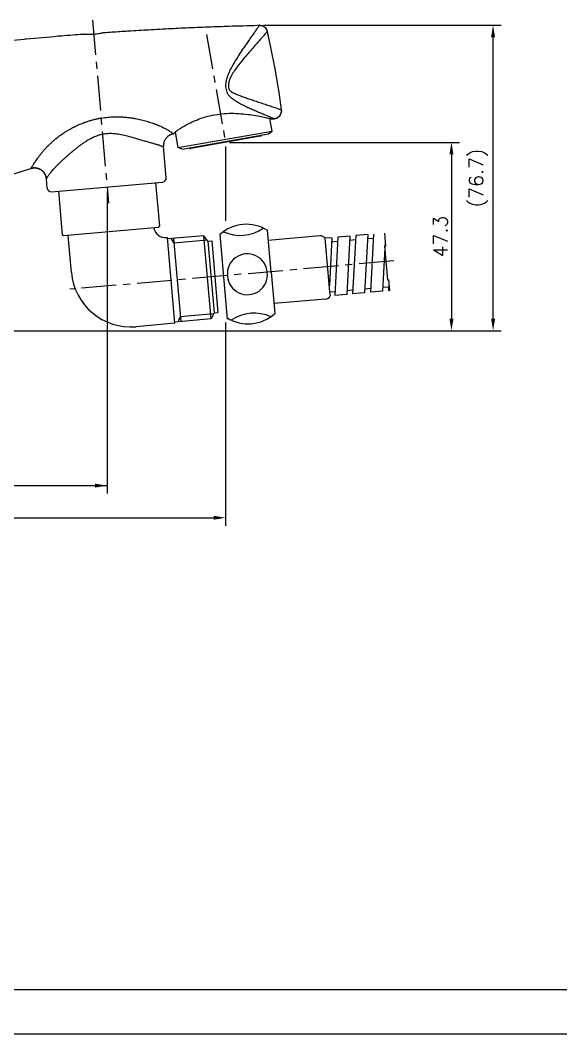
# Model space of a CAD drawing. Extents: x 2371 to 2965, y -1245 to -825.
# Drawn here: x 2576.2 to 2711.9, y -1245 to -990.6 of the extents above; entities that cross this region are included whole.
import ezdxf

# ---------------------------------------------------------------- set-up
doc = ezdxf.new("R2010")
doc.units = 0
doc.header["$LTSCALE"] = 7
doc.header["$MEASUREMENT"] = 0
doc.linetypes.add('CENTER', pattern=[2, 1.25, -0.25, 0.25, -0.25])
doc.layers.get('0').update_dxf_attribs({"color": 2, "linetype": 'CONTINUOUS'})
for name, color, linetype in [('CL', 1, 'CENTER'), ('D', 2, 'CONTINUOUS'), ('DIM', 2, 'CONTINUOUS'), ('DWG', 7, 'CONTINUOUS')]:
    doc.layers.add(name, color=color, linetype=linetype)
doc.styles.add('GHS', font='ROMANS', dxfattribs={"bigfont": 'GHS'})

# ---------------------------------------------------------------- blocks, each defined once
blk = doc.blocks.new('BORDER')
blk.add_line((0, 0), (1, 0))
blk = doc.blocks.new('양식')
at = {"color": 4}
blk.add_line((1768, 11), (1219, 11), dxfattribs=at)
at = {"xscale": 594, "yscale": 420, "zscale": 594}
blk.add_blockref('BORDER', (1188, 0), dxfattribs=at)

msp = doc.modelspace()

# ---------------------------------------------------------------- linework, layer by layer
at = {"color": 0}
for p, q in [((2610.88, -1042.64), (2587.07, -1044.73)), ((2610.88, -1042.64), (2611.15, -1042.32)), ((2587.07, -1044.73), (2586.74, -1044.45))]:
    msp.add_line(p, q, dxfattribs=at)
at = {"layer": 'CL'}
for p, q in [((2594.33, -990.6), (2598.34, -1036.48)), ((2622.95, -994.18), (2627.76, -1021.46)), ((2670.01, -1051.02), (2588.67, -1058.14))]:
    msp.add_line(p, q, dxfattribs=at)
at = {"layer": 'D'}
for p, q in [((2637.23, -991.85), (2696.91, -991.85)), ((2694.91, -1065.52), (2694.91, -994.85)), ((2627.72, -1022.26), (2627.72, -1040.95)), ((2628.72, -1021.26), (2686.45, -1021.26)), ((2684.45, -1024.26), (2684.45, -1065.52)), ((2597.99, -1033.68), (2597.99, -1109.41)), ((2614.01, -1045.4), (2614.75, -1046.56)), ((2623.1, -1045.83), (2614.75, -1046.56)), ((2615.84, -1066.28), (2616.36, -1065.01)), ((2624.72, -1064.28), (2616.36, -1065.01)), ((2627.72, -1066.43), (2627.72, -1117.48)), ((2540.64, -1068.52), (2696.91, -1068.52)), ((2513.15, -1107.41), (2597.99, -1107.41)), ((2513.15, -1115.48), (2624.72, -1115.48))]:
    msp.add_line(p, q, dxfattribs=at)
msp.add_lwpolyline([(2667.62, -1044.02), (2667.9, -1047.29), (2667.68, -1047.31), (2668.42, -1055.76), (2668.64, -1055.74), (2668.88, -1058.47)], dxfattribs=at)
for points in [[(2694.41, -994.85), (2695.41, -994.85), (2694.91, -991.85)], [(2683.95, -1024.26), (2684.95, -1024.26), (2684.45, -1021.26)], [(2683.95, -1065.52), (2684.95, -1065.52), (2684.45, -1068.52)], [(2694.41, -1065.52), (2695.41, -1065.52), (2694.91, -1068.52)], [(2594.99, -1106.91), (2594.99, -1107.91), (2597.99, -1107.41)], [(2624.72, -1114.98), (2624.72, -1115.98), (2627.72, -1115.48)]]:
    msp.add_solid(points, dxfattribs=at)
at = {"layer": 'DWG'}
for p, q in [((2636.23, -991.85), (2636.23, -991.85)), ((2592.12, -994.04), (2592.12, -994.04)), ((2592.12, -994.04), (2592.12, -994.04)), ((2639.41, -1018.41), (2638.85, -1015.26)), ((2639.99, -1015.31), (2639.38, -1015.38)), ((2639.99, -1015.31), (2639.99, -1015.31)), ((2614.65, -1019.11), (2614.6, -1019.12)), ((2614.6, -1019.12), (2614.6, -1019.12)), ((2614.65, -1019.11), (2614.65, -1019.11)), ((2614.65, -1019.11), (2614.65, -1019.11)), ((2615.09, -1018.71), (2615.77, -1022.58)), ((2615.77, -1022.58), (2639.41, -1018.41)), ((2616.86, -1022.97), (2638.52, -1019.15)), ((2636.44, -1019.72), (2619.01, -1022.8)), ((2638.52, -1019.15), (2639.41, -1018.41)), ((2612.84, -1030.13), (2612.16, -1022.33)), ((2616.86, -1022.97), (2615.77, -1022.58)), ((2578.89, -1027.79), (2578.89, -1027.79)), ((2582.96, -1032.74), (2582.75, -1030.39)), ((2584.04, -1033.65), (2611.93, -1031.21)), ((2589.02, -1053.89), (2588.21, -1044.63)), ((2612.96, -1045.17), (2613.16, -1045.16)), ((2615.04, -1066.67), (2613.16, -1045.16)), ((2622.3, -1044.68), (2613.18, -1045.48)), ((2614.64, -1045.35), (2616.47, -1066.22)), ((2624.12, -1065.55), (2622.3, -1044.68)), ((2623.27, -1046.08), (2622.3, -1044.68)), ((2626.3, -1044.38), (2628.16, -1065.63)), ((2639.17, -1053.84), (2638.25, -1043.33)), ((2651.41, -1044.74), (2638.47, -1045.87)), ((2654.44, -1045.18), (2652.78, -1045.32)), ((2653.96, -1058.77), (2652.78, -1045.32)), ((2654.44, -1045.18), (2653.82, -1057.16)), ((2655.92, -1045.05), (2655.15, -1059.67)), ((2658.94, -1044.78), (2655.92, -1045.05)), ((2658.94, -1044.78), (2658.17, -1059.41)), ((2660.41, -1044.65), (2659.65, -1059.28)), ((2663.43, -1044.39), (2660.41, -1044.65)), ((2663.43, -1044.39), (2662.66, -1059.01)), ((2663.34, -1045.4), (2664.85, -1045.27)), ((2664.91, -1044.26), (2664.14, -1058.88)), ((2623.27, -1046.08), (2624.27, -1045.99)), ((2623.27, -1046.08), (2624.84, -1064.01)), ((2624.27, -1045.99), (2625.84, -1063.92)), ((2654.39, -1046.19), (2655.87, -1046.06)), ((2658.88, -1045.79), (2660.36, -1045.66)), ((2667.81, -1046.19), (2667.16, -1058.62)), ((2639.17, -1053.84), (2640.08, -1064.25)), ((2658.22, -1058.4), (2659.7, -1058.27)), ((2662.68, -1058.01), (2664.19, -1057.88)), ((2667.18, -1057.61), (2668.68, -1057.48)), ((2668.73, -1056.69), (2668.63, -1058.49)), ((2652.8, -1060.58), (2639.86, -1061.71)), ((2653.96, -1058.77), (2655.21, -1058.66)), ((2654.05, -1059.77), (2653.96, -1058.77)), ((2658.17, -1059.41), (2655.15, -1059.67)), ((2662.66, -1059.01), (2659.65, -1059.28)), ((2667.16, -1058.62), (2664.14, -1058.88)), ((2668.88, -1058.47), (2668.63, -1058.49)), ((2624.12, -1065.55), (2615.01, -1066.35)), ((2621.22, -1065.81), (2620.69, -1065.86)), ((2624.84, -1064.01), (2624.12, -1065.55)), ((2624.84, -1064.01), (2625.84, -1063.92)), ((2615.04, -1066.67), (2605.27, -1067.53))]:
    msp.add_line(p, q, dxfattribs=at)
at = {"layer": 'DWG', "color": 0}
for p, q in [((2610.19, -1031.36), (2611.15, -1042.32)), ((2585.78, -1033.5), (2586.74, -1044.45))]:
    msp.add_line(p, q, dxfattribs=at)
at = {"layer": 'DWG'}
for centre, radius, start, end in [((2472.58, -1033.22), 170.36, 6.7878, 13.5252), ((2636.35, -1019.23), 0.5, 280, 333.1301), ((2618.92, -1022.3), 0.5, 226.8699, 280), ((2611.85, -1030.21), 1, 275, 5), ((2583.95, -1032.65), 1, 185, 275), ((2612.69, -1042.18), 3, 190.7391, 275.0001), ((2632.97, -1051.82), 10, 58.1301, 131.8699), ((2631.47, -1034.62), 10, 245, 305), ((2651.59, -1046.23), 1.5, 37.2, 96.7324), ((2633.21, -1054.24), 5.02, 3.6566, 186.3434), ((2603.97, -1052.58), 15, 185, 275), ((2633.23, -1054.48), 5.02, 183.6566, 6.3434), ((2652.71, -1059.08), 1.5, 273.2676, 332.8), ((2633.41, -1056.8), 10, 238.1301, 311.8699), ((2634.92, -1074.11), 10, 65, 125)]:
    msp.add_arc(centre, radius, start, end, dxfattribs=at)
for points in [[(2620.7, -992.36), (2626.15, -992.15)], [(2626.15, -992.15), (2628.6, -992.06)], [(2636.23, -991.85), (2636.21, -991.89), (2636.13, -992.01), (2635.97, -992.24), (2635.72, -992.6), (2635.36, -993.11), (2634.85, -993.83), (2634.17, -994.8), (2633.3, -996.04), (2632.29, -997.51), (2631.27, -999.04), (2630.32, -1000.54), (2629.48, -1001.96), (2628.77, -1003.33), (2628.17, -1004.78)], [(2628.6, -992.06), (2635.73, -991.86)], [(2635.73, -991.86), (2636.23, -991.85)], [(2636.23, -991.85), (2636.44, -991.86), (2636.99, -991.98), (2637.48, -992.25), (2637.88, -992.66), (2638.14, -993.13)], [(2636.23, -991.85), (2636.9, -991.95), (2637.49, -992.26), (2637.95, -992.76), (2638.14, -993.13)], [(2577.78, -995.26), (2585.75, -994.55)], [(2585.58, -994.56), (2586.54, -994.48)], [(2586.54, -994.48), (2592.05, -994.05)], [(2592.05, -994.05), (2592.12, -994.04)], [(2592.05, -994.05), (2592.12, -994.04)], [(2592.12, -994.04), (2592.22, -994.05), (2592.5, -994.08), (2592.97, -994.1), (2593.57, -994.11), (2594.27, -994.09), (2594.98, -994.04), (2595.66, -993.96), (2596.25, -993.86), (2596.71, -993.77), (2597.01, -993.7), (2597.11, -993.68)], [(2597.11, -993.68), (2599.3, -993.53), (2603.15, -993.27)], [(2601.78, -993.36), (2604.71, -993.18)], [(2604.71, -993.18), (2609.7, -992.89)], [(2609.7, -992.89), (2612.77, -992.72)], [(2612.77, -992.72), (2617.73, -992.48)], [(2617.73, -992.48), (2620.7, -992.36)], [(2638.22, -993.38), (2638.19, -993.42), (2638.1, -993.53), (2637.93, -993.74), (2637.64, -994.08), (2637.22, -994.56), (2636.64, -995.22), (2635.85, -996.12), (2634.85, -997.26), (2633.69, -998.6), (2632.5, -999.99), (2631.4, -1001.34), (2630.43, -1002.61), (2629.59, -1003.83), (2628.89, -1005.09)], [(2638.14, -993.13), (2638.22, -993.38)], [(2569.89, -996.03), (2577.16, -995.31)], [(2577.16, -995.31), (2577.78, -995.26)], [(2628.17, -1004.78), (2628.05, -1005.17), (2627.93, -1005.61), (2627.84, -1006.11), (2627.76, -1006.69), (2627.76, -1007.34), (2627.86, -1007.99), (2628.06, -1008.64), (2628.4, -1009.27), (2628.86, -1009.8)], [(2628.89, -1005.09), (2628.76, -1005.44), (2628.65, -1005.82), (2628.54, -1006.27), (2628.47, -1006.77), (2628.46, -1007.3), (2628.54, -1007.75), (2628.73, -1008.12), (2629.05, -1008.43), (2629.5, -1008.73)], [(2628.86, -1009.8), (2629.65, -1010.42), (2630.54, -1010.99), (2631.51, -1011.55), (2632.55, -1012.08), (2633.65, -1012.6), (2634.8, -1013.12), (2635.98, -1013.63), (2637.15, -1014.12), (2638.25, -1014.57), (2639.2, -1014.97)], [(2629.5, -1008.73), (2630.35, -1009.12), (2631.33, -1009.51), (2632.4, -1009.9), (2633.55, -1010.3), (2634.77, -1010.72), (2636.04, -1011.15), (2637.34, -1011.58), (2638.63, -1012.01), (2639.85, -1012.42), (2640.89, -1012.77), (2641.55, -1013.01), (2641.75, -1013.09)], [(2578.89, -1027.79), (2578.9, -1027.77), (2578.93, -1027.73), (2578.97, -1027.66), (2579.04, -1027.56), (2579.14, -1027.41), (2579.27, -1027.2), (2579.43, -1026.94), (2579.64, -1026.61), (2579.9, -1026.22), (2580.2, -1025.77), (2580.55, -1025.27), (2580.95, -1024.72), (2581.4, -1024.14), (2581.89, -1023.54), (2582.42, -1022.93), (2582.99, -1022.32), (2583.6, -1021.72), (2584.24, -1021.12), (2584.9, -1020.54), (2585.61, -1019.98), (2586.34, -1019.43), (2587.11, -1018.89), (2587.92, -1018.38), (2588.77, -1017.88), (2589.66, -1017.4), (2590.57, -1016.96), (2591.48, -1016.57), (2592.38, -1016.22), (2593.26, -1015.92), (2594.11, -1015.67), (2594.94, -1015.46), (2595.75, -1015.29), (2596.54, -1015.14), (2597.33, -1015.03), (2598.15, -1014.94), (2598.98, -1014.88), (2599.84, -1014.84), (2600.75, -1014.84), (2601.67, -1014.87), (2602.57, -1014.93), (2603.44, -1015.02), (2604.28, -1015.13), (2605.08, -1015.27), (2605.85, -1015.42), (2606.59, -1015.58), (2607.29, -1015.76), (2607.95, -1015.94), (2608.59, -1016.14), (2609.2, -1016.34), (2609.79, -1016.55), (2610.36, -1016.76), (2610.92, -1016.99), (2611.45, -1017.22), (2611.94, -1017.45), (2612.41, -1017.68), (2612.83, -1017.91), (2613.22, -1018.13), (2613.56, -1018.34), (2613.85, -1018.53), (2614.1, -1018.7), (2614.29, -1018.84), (2614.43, -1018.96), (2614.53, -1019.04), (2614.59, -1019.1), (2614.6, -1019.12)], [(2614.65, -1019.11), (2614.75, -1019.01), (2615.05, -1018.74), (2615.55, -1018.34), (2616.21, -1017.87), (2617.05, -1017.33), (2618.17, -1016.7), (2619.71, -1015.96), (2621.62, -1015.21), (2623.84, -1014.57), (2626.23, -1014.14), (2628.64, -1013.96), (2631.03, -1014.01), (2633.3, -1014.23), (2635.38, -1014.54), (2637.1, -1014.87), (2638.37, -1015.14), (2639.13, -1015.32), (2639.38, -1015.38)], [(2639.2, -1014.97), (2639.81, -1015.23)], [(2641.76, -1013.37), (2641.76, -1013.4), (2641.63, -1014.04), (2641.31, -1014.6), (2640.83, -1015.02), (2640.24, -1015.27), (2639.99, -1015.31)], [(2639.99, -1015.31), (2640.6, -1015.14), (2641.12, -1014.8), (2641.51, -1014.3), (2641.73, -1013.72), (2641.76, -1013.37)], [(2641.76, -1013.37), (2641.75, -1013.09)], [(2639.38, -1015.38), (2639.69, -1015.35), (2639.99, -1015.31)], [(2639.81, -1015.23), (2639.99, -1015.31)], [(2582.75, -1030.39), (2582.76, -1030.38), (2582.78, -1030.34), (2582.82, -1030.26), (2582.89, -1030.16), (2582.98, -1030.01), (2583.11, -1029.81), (2583.28, -1029.56), (2583.5, -1029.25), (2583.77, -1028.9), (2584.09, -1028.51), (2584.46, -1028.08), (2584.89, -1027.61), (2585.35, -1027.13), (2585.85, -1026.63), (2586.37, -1026.12), (2586.91, -1025.61), (2587.47, -1025.1), (2588.03, -1024.6), (2588.61, -1024.1), (2589.19, -1023.6), (2589.79, -1023.12), (2590.39, -1022.63), (2591.01, -1022.16), (2591.65, -1021.69), (2592.3, -1021.24), (2592.95, -1020.82), (2593.6, -1020.44), (2594.23, -1020.1), (2594.84, -1019.82), (2595.43, -1019.58), (2596, -1019.39), (2596.55, -1019.24), (2597.1, -1019.12), (2597.65, -1019.04), (2598.22, -1018.99), (2598.81, -1018.97), (2599.42, -1018.99), (2600.07, -1019.05), (2600.74, -1019.13), (2601.41, -1019.25), (2602.06, -1019.39), (2602.7, -1019.54), (2603.33, -1019.7), (2603.94, -1019.86), (2604.54, -1020.03), (2605.11, -1020.2), (2605.67, -1020.36), (2606.21, -1020.52), (2606.75, -1020.68), (2607.27, -1020.83), (2607.79, -1020.98), (2608.3, -1021.13), (2608.8, -1021.28), (2609.29, -1021.41), (2609.75, -1021.55), (2610.18, -1021.67), (2610.59, -1021.79), (2610.95, -1021.9), (2611.28, -1022), (2611.56, -1022.1), (2611.78, -1022.18), (2611.95, -1022.24), (2612.07, -1022.29), (2612.14, -1022.32), (2612.16, -1022.33)], [(2613.12, -1019.85), (2613.05, -1019.92), (2612.52, -1020.62), (2612.21, -1021.45), (2612.16, -1022.33)], [(2614.6, -1019.12), (2613.77, -1019.4), (2613.12, -1019.85)], [(2614.6, -1019.12), (2614.09, -1019.26), (2613.39, -1019.64), (2613.12, -1019.85)], [(2614.6, -1019.12), (2614.63, -1019.11), (2614.65, -1019.11)], [(2582.75, -1030.39), (2582.63, -1029.75), (2582.28, -1029.03), (2581.76, -1028.41), (2581.09, -1027.96), (2580.32, -1027.71), (2579.52, -1027.67), (2578.89, -1027.79)], [(2578.89, -1027.79), (2579.77, -1027.66), (2580.64, -1027.79), (2581.44, -1028.17), (2582.1, -1028.77), (2582.55, -1029.53), (2582.75, -1030.39)], [(2568.13, -1031.28), (2578.89, -1027.79)]]:
    msp.add_spline(points, degree=3, dxfattribs=at)

# ---------------------------------------------------------------- block references
at = {"layer": 'DIM'}
msp.add_blockref('양식', (1183, -1245), dxfattribs=at)

# ---------------------------------------------------------------- texts
at = {"layer": 'D', "char_height": 3.5, "attachment_point": 5, "rotation": 90, "style": 'GHS'}
for s, insert in [('\\A1;(76.7)', (2691.24, -1030.18)), ('\\A1;47.3', (2681.7, -1044.89))]:
    msp.add_mtext(s, dxfattribs=dict(at, insert=insert))

doc.saveas('drawing.dxf')
